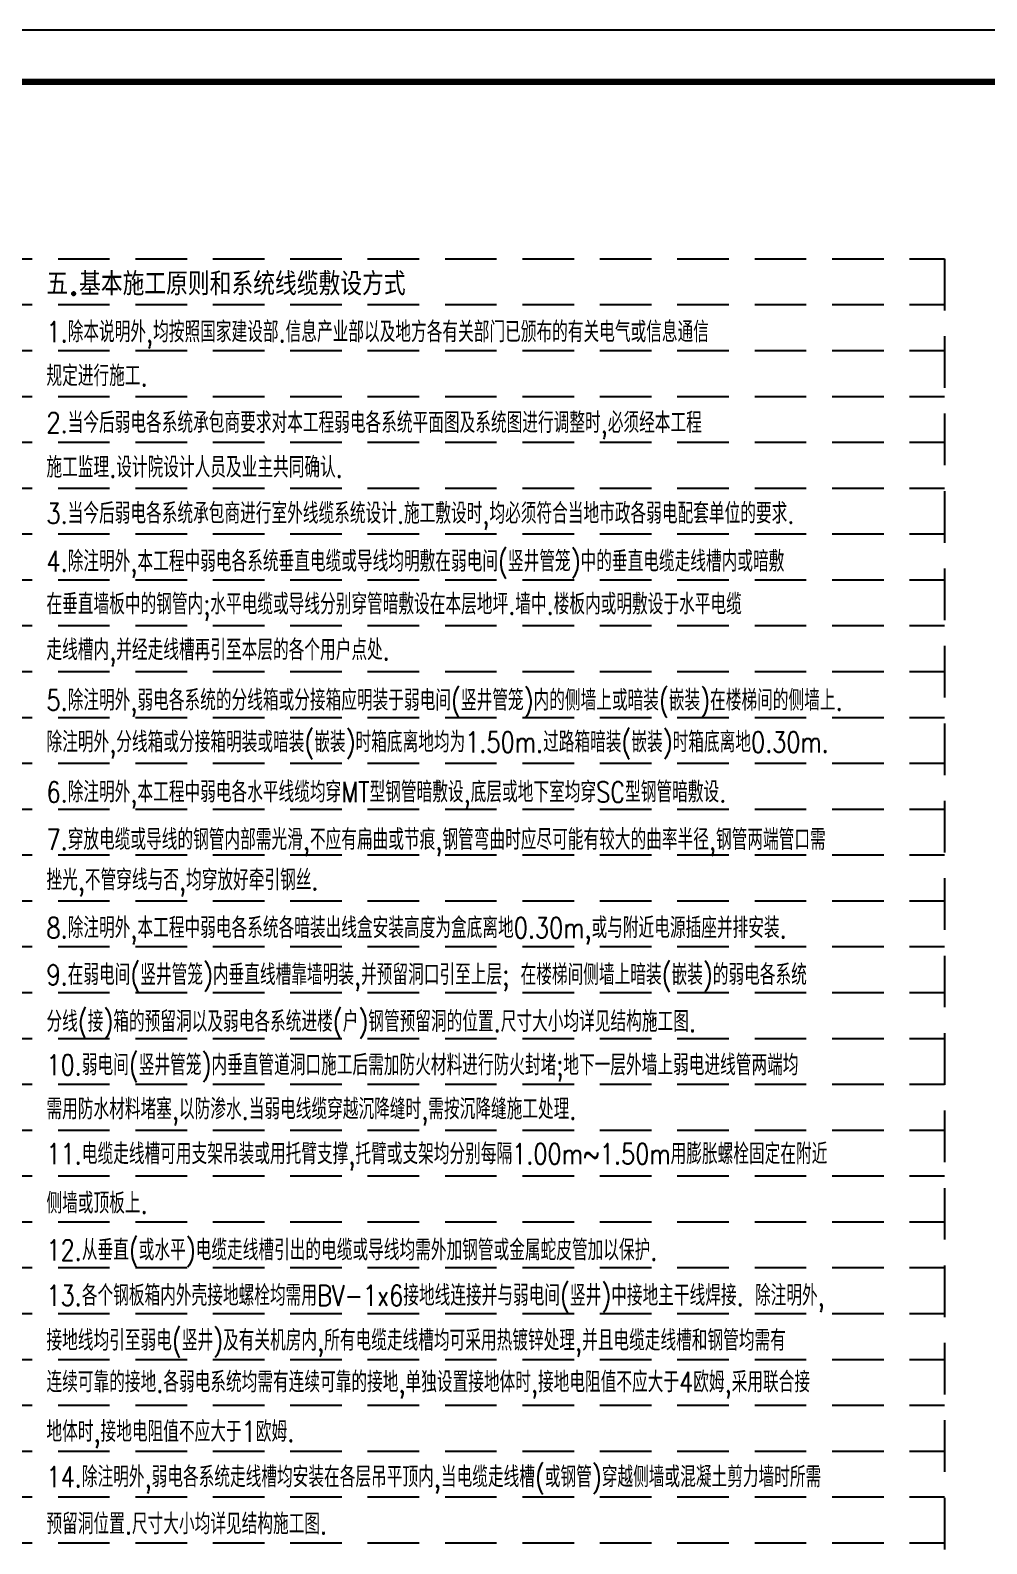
# Model space of a CAD drawing. Extents: x 913510 to 997610, y -270398 to 254224.
# Drawn here: x 956132 to 974667, y 146101 to 175417 of the extents above; entities that cross this region are included whole.
import ezdxf

# ---------------------------------------------------------------- set-up
doc = ezdxf.new("R2010")
doc.units = 0
doc.header["$LTSCALE"] = 1000
doc.header["$MEASUREMENT"] = 0
doc.linetypes.add('DASHED', pattern=[0.75, 0.5, -0.25])
doc.layers.add('EQUIP', color=3, linetype='Continuous')
doc.layers.add('图框', color=139, linetype='Continuous')
doc.styles.add('FS1', font='tjromans.shx', dxfattribs={"width": 0.8, "bigfont": 'tjhztxt.shx'})
doc.styles.add('TKZ1', font='tjromant.shx', dxfattribs={"bigfont": 'tjhts.shx'})

msp = doc.modelspace()

# ---------------------------------------------------------------- linework, layer by layer
at = {"layer": 'EQUIP', "color": 8, "linetype": 'DASHED', "ltscale": 2}
for p, q in [((917670, 170991), (973851, 170991)), ((973851, 170991), (973851, 139013)), ((917670, 170103), (973851, 170103)), ((917670, 169215), (973851, 169215)), ((917670, 168326), (973851, 168326)), ((917670, 167438), (973851, 167438)), ((917670, 166550), (973851, 166550)), ((917670, 165662), (973851, 165662)), ((917670, 164773), (973851, 164773)), ((917670, 163885), (973851, 163885)), ((917670, 162997), (973851, 162997)), ((917670, 162108), (973851, 162108)), ((917670, 161220), (973851, 161220)), ((917670, 160332), (973851, 160332)), ((917670, 159444), (973851, 159444)), ((917670, 158555), (973851, 158555)), ((917670, 157667), (973851, 157667)), ((917670, 156779), (973851, 156779)), ((917670, 155890), (973851, 155890)), ((917670, 155002), (973851, 155002)), ((917670, 154114), (973851, 154114)), ((917670, 153226), (973851, 153226)), ((917670, 152337), (973851, 152337)), ((917670, 151449), (973851, 151449)), ((917670, 150561), (973851, 150561)), ((917670, 149672), (973851, 149672)), ((917670, 148784), (973851, 148784)), ((917670, 147896), (973851, 147896)), ((917670, 147007), (973851, 147007)), ((917670, 146119), (973851, 146119))]:
    msp.add_line(p, q, dxfattribs=at)
at = {"layer": '图框', "color": 0}
msp.add_line((997610, 175417), (913510, 175417), dxfattribs=at)
at = {"layer": '图框', "color": 0, "const_width": 120}
msp.add_lwpolyline([(996610, 174417), (916010, 174417), (916010, 117017), (996610, 117017)], close=True, dxfattribs=at)

# ---------------------------------------------------------------- texts
at = {"layer": 'EQUIP', "style": 'TKZ1'}
msp.add_text('五.基本施工原则和系统线缆敷设方式', height=444.14, dxfattribs=at).set_placement((956446, 170283))
at = {"layer": 'EQUIP', "style": 'FS1', "width": 0.8}
for s, height, p in [('1.除本说明外,均按照国家建设部.信息产业部以及地方各有关部门已颁布的有关电气或信息通信', 399.73, (956446, 169374)), ('规定进行施工.', 399.7, (956446, 168523)), ('2.当今后弱电各系统承包商要求对本工程弱电各系统平面图及系统图进行调整时,必须经本工程', 399.73, (956446, 167616)), ('施工监理.设计院设计人员及业主共同确认.', 399.73, (956446, 166752)), ('3.当今后弱电各系统承包商进行室外线缆系统设计.施工敷设时,均必须符合当地市政各弱电配套单位的要求.', 399.73, (956446, 165860)), ('4.除注明外,本工程中弱电各系统垂直电缆或导线均明敷在弱电间(竖井管笼)中的垂直电缆走线槽内或暗敷', 399.73, (956446, 164931)), ('在垂直墙板中的钢管内;水平电缆或导线分别穿管暗敷设在本层地坪.墙中.楼板内或明敷设于水平电缆', 399.73, (956446, 164101)), ('走线槽内,并经走线槽再引至本层的各个用户点处.', 399.73, (956446, 163215)), ('5.除注明外,弱电各系统的分线箱或分接箱应明装于弱电间(竖井管笼)内的侧墙上或暗装(嵌装)在楼梯间的侧墙上.', 399.73, (956446, 162239)), ('除注明外,分线箱或分接箱明装或暗装(嵌装)时箱底离地均为1.50m.过路箱暗装(嵌装)时箱底离地0.30m.', 399.73, (956446, 161430)), ('6.除注明外,本工程中弱电各水平线缆均穿MT型钢管暗敷设,底层或地下室均穿SC型钢管暗敷设.', 399.73, (956446, 160462)), ('7.穿放电缆或导线的钢管内部需光滑,不应有扁曲或节痕,钢管弯曲时应尽可能有较大的曲率半径,钢管两端管口需', 399.73, (956446, 159541)), ('挫光,不管穿线与否,均穿放好牵引钢丝.', 399.73, (956446, 158758)), ('8.除注明外,本工程中弱电各系统各暗装出线盒安装高度为盒底离地0.30m,或与附近电源插座并排安装.', 399.73, (956446, 157831)), ('9.在弱电间(竖井管笼)内垂直线槽靠墙明装,并预留洞口引至上层; 在楼梯间侧墙上暗装(嵌装)的弱电各系统', 399.73, (956446, 156923)), ('分线(接)箱的预留洞以及弱电各系统进楼(户)钢管预留洞的位置.尺寸大小均详见结构施工图.', 399.73, (956446, 156016)), ('10.弱电间(竖井管笼)内垂直管道洞口施工后需加防火材料进行防火封堵;地下一层外墙上弱电进线管两端均', 399.73, (956446, 155174)), ('需用防水材料堵塞,以防渗水.当弱电线缆穿越沉降缝时,需按沉降缝施工处理.', 399.73, (956446, 154321)), ('11.电缆走线槽可用支架吊装或用托臂支撑,托臂或支架均分别每隔1.00m~1.50m用膨胀螺栓固定在附近', 399.73, (956446, 153452)), ('侧墙或顶板上.', 399.7, (956446, 152497)), ('12.从垂直(或水平)电缆走线槽引出的电缆或导线均需外加钢管或金属蛇皮管加以保护.', 399.73, (956446, 151590)), ('13.各个钢板箱内外壳接地螺栓均需用BV-1x6接地线连接并与弱电间(竖井)中接地主干线焊接. 除注明外,', 399.73, (956446, 150710)), ('接地线均引至弱电(竖井)及有关机房内,所有电缆走线槽均可采用热镀锌处理,并且电缆走线槽和钢管均需有', 399.73, (956446, 149840)), ('连续可靠的接地.各弱电系统均需有连续可靠的接地,单独设置接地体时,接地电阻值不应大于4欧姆,采用联合接', 399.73, (956446, 149033)), ('地体时,接地电阻值不应大于1欧姆.', 399.73, (956446, 148073)), ('14.除注明外,弱电各系统走线槽均安装在各层吊平顶内,当电缆走线槽(或钢管)穿越侧墙或混凝土剪力墙时所需', 399.73, (956446, 147195)), ('预留洞位置.尺寸大小均详见结构施工图.', 399.73, (956446, 146285))]:
    msp.add_text(s, height=height, dxfattribs=at).set_placement(p)

doc.saveas('drawing.dxf')
